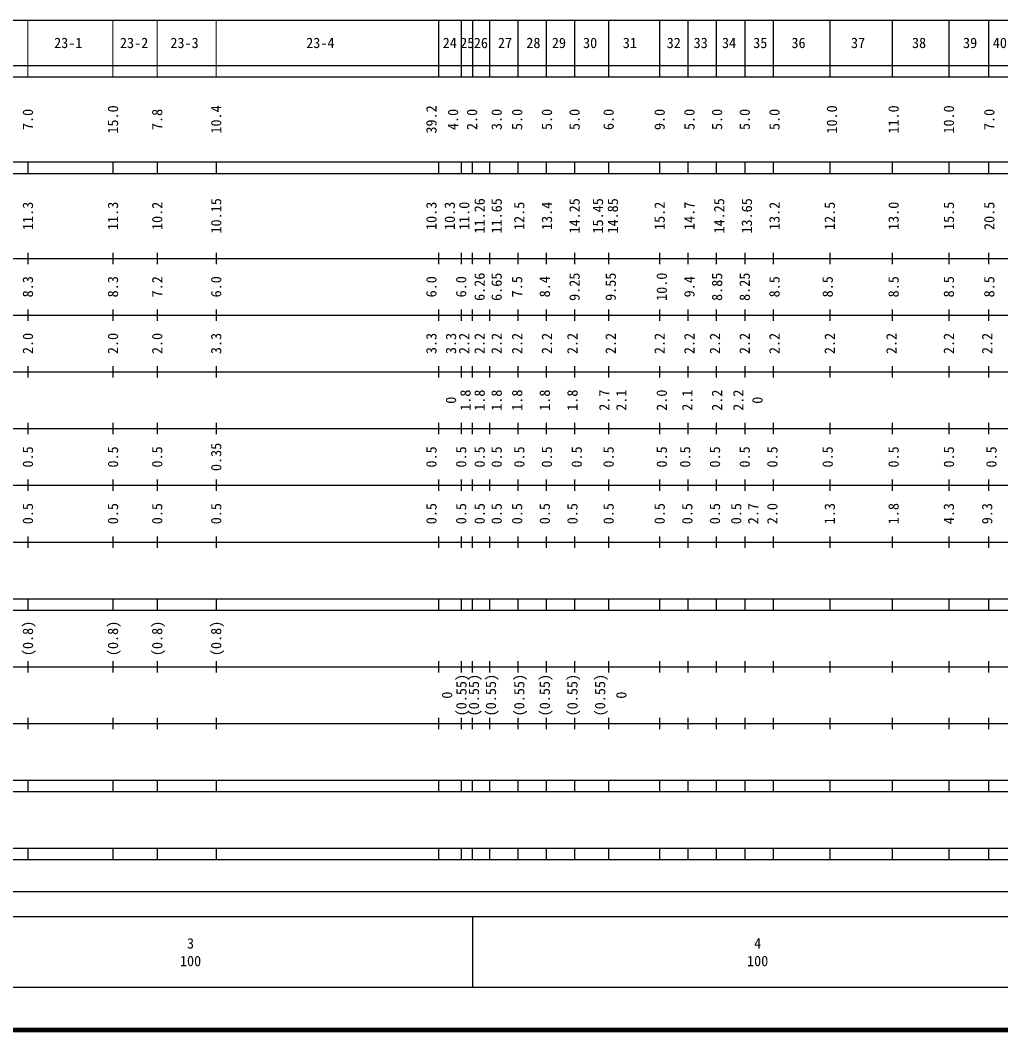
# Model space of a CAD drawing. Units: millimetres on the paper, enlarged 1000 times. Extents: x 40000 to 680000, y 20000 to 380000.
# Drawn here: x 288252 to 461162, y 20000 to 198000 of the extents above; entities that cross this region are included whole.
import ezdxf
from ezdxf.enums import TextEntityAlignment as Align

# ---------------------------------------------------------------- set-up
doc = ezdxf.new("R2010")
doc.units = ezdxf.units.MM
doc.header["$LTSCALE"] = 1000
doc.layers.add('M-TTL', color=2, linetype='Continuous', lineweight=140)
doc.layers.add('M-TTL-BAND', color=7, linetype='Continuous', lineweight=25)
doc.styles.add('ＭＳ ゴシック', font='')
doc.styles.get('ＭＳ ゴシック').set_extended_font_data('MS Gothic')

msp = doc.modelspace()

# ---------------------------------------------------------------- linework, layer by layer
at = {"layer": 'M-TTL'}
msp.add_line((40000, 20000), (680000, 20000), dxfattribs=at)
at = {"layer": 'M-TTL-BAND'}
for p, q in [((68000, 198000), (579000, 198000)), ((362000, 198000), (362000, 188000)), ((366000, 198000), (366000, 188000)), ((368000, 198000), (368000, 188000)), ((371000, 198000), (371000, 188000)), ((376000, 198000), (376000, 188000)), ((381000, 198000), (381000, 188000)), ((386000, 198000), (386000, 188000)), ((392000, 198000), (392000, 188000)), ((401000, 198000), (401000, 188000)), ((406000, 198000), (406000, 188000)), ((411000, 198000), (411000, 188000)), ((416000, 198000), (416000, 188000)), ((421000, 198000), (421000, 188000)), ((431000, 198000), (431000, 188000)), ((442000, 198000), (442000, 188000)), ((452000, 198000), (452000, 188000)), ((459000, 198000), (459000, 188000)), ((40000, 190000), (579000, 190000)), ((40000, 188000), (579000, 188000)), ((40000, 173000), (579000, 173000)), ((289600, 173000), (289600, 171000)), ((304600, 173000), (304600, 171000)), ((312400, 173000), (312400, 171000)), ((322800, 173000), (322800, 171000)), ((362000, 173000), (362000, 171000)), ((366000, 173000), (366000, 171000)), ((368000, 171000), (368000, 173000)), ((371000, 173000), (371000, 171000)), ((376000, 173000), (376000, 171000)), ((381000, 173000), (381000, 171000)), ((386000, 173000), (386000, 171000)), ((392000, 173000), (392000, 171000)), ((401000, 173000), (401000, 171000)), ((406000, 173000), (406000, 171000)), ((411000, 173000), (411000, 171000)), ((416000, 173000), (416000, 171000)), ((421000, 173000), (421000, 171000)), ((431000, 173000), (431000, 171000)), ((442000, 173000), (442000, 171000)), ((452000, 173000), (452000, 171000)), ((459000, 173000), (459000, 171000)), ((40000, 171000), (579000, 171000)), ((289600, 157000), (289600, 155000)), ((304600, 157000), (304600, 155000)), ((312400, 157000), (312400, 155000)), ((322800, 157000), (322800, 155000)), ((362000, 157000), (362000, 155000)), ((366000, 157000), (366000, 155000)), ((368000, 155000), (368000, 157000)), ((371000, 157000), (371000, 155000)), ((376000, 157000), (376000, 155000)), ((381000, 157000), (381000, 155000)), ((386000, 157000), (386000, 155000)), ((392000, 157000), (392000, 155000)), ((401000, 157000), (401000, 155000)), ((406000, 157000), (406000, 155000)), ((411000, 157000), (411000, 155000)), ((416000, 157000), (416000, 155000)), ((421000, 157000), (421000, 155000)), ((431000, 157000), (431000, 155000)), ((442000, 157000), (442000, 155000)), ((452000, 157000), (452000, 155000)), ((459000, 157000), (459000, 155000)), ((40000, 156000), (579000, 156000)), ((46000, 146000), (579000, 146000)), ((289600, 147000), (289600, 145000)), ((304600, 147000), (304600, 145000)), ((312400, 147000), (312400, 145000)), ((322800, 147000), (322800, 145000)), ((362000, 147000), (362000, 145000)), ((366000, 147000), (366000, 145000)), ((368000, 145000), (368000, 147000)), ((371000, 147000), (371000, 145000)), ((376000, 147000), (376000, 145000)), ((381000, 147000), (381000, 145000)), ((386000, 147000), (386000, 145000)), ((392000, 147000), (392000, 145000)), ((401000, 147000), (401000, 145000)), ((406000, 147000), (406000, 145000)), ((411000, 147000), (411000, 145000)), ((416000, 147000), (416000, 145000)), ((421000, 147000), (421000, 145000)), ((431000, 147000), (431000, 145000)), ((442000, 147000), (442000, 145000)), ((452000, 147000), (452000, 145000)), ((459000, 147000), (459000, 145000)), ((52000, 136000), (579000, 136000)), ((289600, 137000), (289600, 135000)), ((304600, 137000), (304600, 135000)), ((312400, 137000), (312400, 135000)), ((322800, 137000), (322800, 135000)), ((362000, 137000), (362000, 135000)), ((366000, 137000), (366000, 135000)), ((368000, 135000), (368000, 137000)), ((371000, 137000), (371000, 135000)), ((376000, 137000), (376000, 135000)), ((381000, 137000), (381000, 135000)), ((386000, 137000), (386000, 135000)), ((392000, 137000), (392000, 135000)), ((401000, 137000), (401000, 135000)), ((406000, 137000), (406000, 135000)), ((411000, 137000), (411000, 135000)), ((416000, 137000), (416000, 135000)), ((421000, 137000), (421000, 135000)), ((431000, 137000), (431000, 135000)), ((442000, 137000), (442000, 135000)), ((452000, 137000), (452000, 135000)), ((459000, 137000), (459000, 135000)), ((289600, 127000), (289600, 125000)), ((304600, 127000), (304600, 125000)), ((312400, 127000), (312400, 125000)), ((322800, 127000), (322800, 125000)), ((362000, 127000), (362000, 125000)), ((366000, 127000), (366000, 125000)), ((368000, 125000), (368000, 127000)), ((371000, 127000), (371000, 125000)), ((376000, 127000), (376000, 125000)), ((381000, 127000), (381000, 125000)), ((386000, 127000), (386000, 125000)), ((392000, 127000), (392000, 125000)), ((401000, 127000), (401000, 125000)), ((406000, 127000), (406000, 125000)), ((411000, 127000), (411000, 125000)), ((416000, 127000), (416000, 125000)), ((421000, 127000), (421000, 125000)), ((431000, 127000), (431000, 125000)), ((442000, 127000), (442000, 125000)), ((452000, 127000), (452000, 125000)), ((459000, 127000), (459000, 125000)), ((46000, 126000), (579000, 126000)), ((52000, 116000), (579000, 116000)), ((289600, 117000), (289600, 115000)), ((304600, 117000), (304600, 115000)), ((312400, 117000), (312400, 115000)), ((322800, 117000), (322800, 115000)), ((362000, 117000), (362000, 115000)), ((366000, 117000), (366000, 115000)), ((368000, 115000), (368000, 117000)), ((371000, 117000), (371000, 115000)), ((376000, 117000), (376000, 115000)), ((381000, 117000), (381000, 115000)), ((386000, 117000), (386000, 115000)), ((392000, 117000), (392000, 115000)), ((401000, 117000), (401000, 115000)), ((406000, 117000), (406000, 115000)), ((411000, 117000), (411000, 115000)), ((416000, 117000), (416000, 115000)), ((421000, 117000), (421000, 115000)), ((431000, 117000), (431000, 115000)), ((442000, 117000), (442000, 115000)), ((452000, 117000), (452000, 115000)), ((459000, 117000), (459000, 115000)), ((289600, 107000), (289600, 105000)), ((304600, 107000), (304600, 105000)), ((312400, 107000), (312400, 105000)), ((322800, 107000), (322800, 105000)), ((362000, 107000), (362000, 105000)), ((366000, 107000), (366000, 105000)), ((368000, 105000), (368000, 107000)), ((371000, 107000), (371000, 105000)), ((376000, 107000), (376000, 105000)), ((381000, 107000), (381000, 105000)), ((386000, 107000), (386000, 105000)), ((392000, 107000), (392000, 105000)), ((401000, 107000), (401000, 105000)), ((406000, 107000), (406000, 105000)), ((411000, 107000), (411000, 105000)), ((416000, 107000), (416000, 105000)), ((421000, 107000), (421000, 105000)), ((431000, 107000), (431000, 105000)), ((442000, 107000), (442000, 105000)), ((452000, 107000), (452000, 105000)), ((459000, 107000), (459000, 105000)), ((46000, 106000), (579000, 106000)), ((40000, 96000), (579000, 96000)), ((289600, 96000), (289600, 94000)), ((304600, 96000), (304600, 94000)), ((312400, 96000), (312400, 94000)), ((322800, 96000), (322800, 94000)), ((362000, 96000), (362000, 94000)), ((366000, 96000), (366000, 94000)), ((368000, 94000), (368000, 96000)), ((371000, 96000), (371000, 94000)), ((376000, 96000), (376000, 94000)), ((381000, 96000), (381000, 94000)), ((386000, 96000), (386000, 94000)), ((392000, 96000), (392000, 94000)), ((401000, 96000), (401000, 94000)), ((406000, 96000), (406000, 94000)), ((411000, 96000), (411000, 94000)), ((416000, 96000), (416000, 94000)), ((421000, 96000), (421000, 94000)), ((431000, 96000), (431000, 94000)), ((442000, 96000), (442000, 94000)), ((452000, 96000), (452000, 94000)), ((459000, 96000), (459000, 94000)), ((40000, 94000), (579000, 94000)), ((49000, 84000), (579000, 84000)), ((289600, 85000), (289600, 83000)), ((304600, 85000), (304600, 83000)), ((312400, 85000), (312400, 83000)), ((322800, 85000), (322800, 83000)), ((362000, 85000), (362000, 83000)), ((366000, 85000), (366000, 83000)), ((368000, 83000), (368000, 85000)), ((371000, 85000), (371000, 83000)), ((376000, 85000), (376000, 83000)), ((381000, 85000), (381000, 83000)), ((386000, 85000), (386000, 83000)), ((392000, 85000), (392000, 83000)), ((401000, 85000), (401000, 83000)), ((406000, 85000), (406000, 83000)), ((411000, 85000), (411000, 83000)), ((416000, 85000), (416000, 83000)), ((421000, 85000), (421000, 83000)), ((431000, 85000), (431000, 83000)), ((442000, 85000), (442000, 83000)), ((452000, 85000), (452000, 83000)), ((459000, 85000), (459000, 83000)), ((289600, 75000), (289600, 73000)), ((304600, 75000), (304600, 73000)), ((312400, 75000), (312400, 73000)), ((322800, 75000), (322800, 73000)), ((362000, 75000), (362000, 73000)), ((366000, 75000), (366000, 73000)), ((368000, 73000), (368000, 75000)), ((371000, 75000), (371000, 73000)), ((376000, 75000), (376000, 73000)), ((381000, 75000), (381000, 73000)), ((386000, 75000), (386000, 73000)), ((392000, 75000), (392000, 73000)), ((401000, 75000), (401000, 73000)), ((406000, 75000), (406000, 73000)), ((411000, 75000), (411000, 73000)), ((416000, 75000), (416000, 73000)), ((421000, 75000), (421000, 73000)), ((431000, 75000), (431000, 73000)), ((442000, 75000), (442000, 73000)), ((452000, 75000), (452000, 73000)), ((459000, 75000), (459000, 73000)), ((40000, 74000), (579000, 74000)), ((40000, 64000), (579000, 64000)), ((289600, 64000), (289600, 62000)), ((304600, 64000), (304600, 62000)), ((312400, 64000), (312400, 62000)), ((322800, 64000), (322800, 62000)), ((362000, 64000), (362000, 62000)), ((366000, 64000), (366000, 62000)), ((368000, 62000), (368000, 64000)), ((371000, 64000), (371000, 62000)), ((376000, 64000), (376000, 62000)), ((381000, 64000), (381000, 62000)), ((386000, 64000), (386000, 62000)), ((392000, 64000), (392000, 62000)), ((401000, 64000), (401000, 62000)), ((406000, 64000), (406000, 62000)), ((411000, 64000), (411000, 62000)), ((416000, 64000), (416000, 62000)), ((421000, 64000), (421000, 62000)), ((431000, 64000), (431000, 62000)), ((442000, 64000), (442000, 62000)), ((452000, 64000), (452000, 62000)), ((459000, 64000), (459000, 62000)), ((40000, 62000), (579000, 62000)), ((40000, 52000), (579000, 52000)), ((289600, 52000), (289600, 50000)), ((304600, 52000), (304600, 50000)), ((312400, 52000), (312400, 50000)), ((322800, 52000), (322800, 50000)), ((362000, 52000), (362000, 50000)), ((366000, 52000), (366000, 50000)), ((368000, 50000), (368000, 52000)), ((371000, 52000), (371000, 50000)), ((376000, 52000), (376000, 50000)), ((381000, 52000), (381000, 50000)), ((386000, 52000), (386000, 50000)), ((392000, 52000), (392000, 50000)), ((401000, 52000), (401000, 50000)), ((406000, 52000), (406000, 50000)), ((411000, 52000), (411000, 50000)), ((416000, 52000), (416000, 50000)), ((421000, 52000), (421000, 50000)), ((431000, 52000), (431000, 50000)), ((442000, 52000), (442000, 50000)), ((452000, 52000), (452000, 50000)), ((459000, 52000), (459000, 50000)), ((40000, 50000), (579000, 50000)), ((70805, 44406), (565903, 44406)), ((40000, 40000), (579000, 40000)), ((368000, 40000), (368000, 27500)), ((68000, 27500), (579000, 27500))]:
    msp.add_line(p, q, dxfattribs=at)
at = {"layer": 'M-TTL-BAND', "lineweight": 13}
for p, q in [((289600, 188000), (289600, 198000)), ((304600, 188000), (304600, 198000)), ((312400, 188000), (312400, 198000)), ((322800, 188000), (322800, 198000))]:
    msp.add_line(p, q, dxfattribs=at)

# ---------------------------------------------------------------- texts
at = {"layer": 'M-TTL-BAND', "style": 'ＭＳ ゴシック'}
for s, p in [('23-1', (296734, 194000)), ('23-2', (308339, 194000)), ('23-3', (317228, 194000)), ('23-4', (341179, 194000)), ('24', (363995, 194000)), ('25', (367082, 194000)), ('26', (369484, 193990)), ('27', (373745, 194000)), ('28', (378746, 194000)), ('29', (383246, 194000)), ('30', (388746, 194000)), ('31', (395746, 194000)), ('32', (403496, 194000)), ('33', (408247, 194000)), ('34', (413247, 194000)), ('35', (418747, 194000)), ('36', (425497, 194000)), ('37', (435998, 194000)), ('38', (446748, 194000)), ('39', (455748, 194000)), ('40-0', (462241, 194000)), ('3', (318288, 35238)), ('4', (418288, 35238)), ('100', (318288, 32131)), ('100', (418288, 32131))]:
    msp.add_text(s, height=1833, dxfattribs=at).set_placement(p, align=Align.MIDDLE_CENTER)
for s, p in [('7.0', (289600, 180500)), ('15.0', (304600, 180500)), ('7.8', (312400, 180500)), ('10.4', (322800, 180500)), ('39.2', (360750, 180500)), ('4.0', (364569, 180500)), ('2.0', (367917, 180500)), ('3.0', (372250, 180500)), ('5.0', (375865, 180500)), ('5.0', (381115, 180500)), ('5.0', (385991, 180500)), ('6.0', (391991, 180500)), ('9.0', (400991, 180500)), ('5.0', (406241, 180500)), ('5.0', (411117, 180500)), ('5.0', (415992, 180500)), ('5.0', (421242, 180500)), ('10.0', (431367, 180500)), ('11.0', (442243, 180500)), ('10.0', (451993, 180500)), ('7.0', (459118, 180500)), ('11.3', (289600, 163500)), ('11.3', (304600, 163500)), ('10.2', (312400, 163500)), ('10.15', (322800, 163500)), ('10.3', (360750, 163500)), ('10.3', (363986, 163500)), ('11.0', (366537, 163500)), ('11.26', (369250, 163500)), ('11.65', (372250, 163500)), ('12.5', (376240, 163500)), ('13.4', (381115, 163500)), ('14.25', (385991, 163500)), ('15.45', (390116, 163500)), ('14.85', (392741, 163500)), ('15.2', (400991, 163500)), ('14.7', (406241, 163500)), ('14.25', (411492, 163500)), ('13.65', (416367, 163500)), ('13.2', (421242, 163500)), ('12.5', (430992, 163500)), ('13.0', (442243, 163500)), ('15.5', (451993, 163500)), ('20.5', (459118, 163500)), ('6.26', (369250, 151000)), ('6.65', (372250, 151000)), ('9.25', (385991, 151000)), ('9.55', (392366, 151000)), ('10.0', (401366, 151000)), ('8.85', (411117, 151000)), ('8.25', (415992, 151000)), ('8.3', (289600, 151000)), ('8.3', (304600, 151000)), ('7.2', (312400, 151000)), ('6.0', (322800, 151000)), ('6.0', (360750, 151000)), ('6.0', (366000, 151000)), ('7.5', (375865, 151000)), ('8.4', (380740, 151000)), ('9.4', (406241, 151000)), ('8.5', (421242, 151000)), ('8.5', (430617, 151000)), ('8.5', (442243, 151000)), ('8.5', (451993, 151000)), ('8.5', (459118, 151000)), ('2.0', (289600, 141000)), ('2.0', (304600, 141000)), ('2.0', (312400, 141000)), ('3.3', (322800, 141000)), ('3.3', (360750, 141000)), ('3.3', (364202, 141000)), ('2.2', (366520, 141000)), ('2.2', (369250, 141000)), ('2.2', (372250, 141000)), ('2.2', (375865, 141000)), ('2.2', (381115, 141000)), ('2.2', (385616, 141000)), ('2.2', (392366, 141000)), ('2.2', (400991, 141000)), ('2.2', (406241, 141000)), ('2.2', (410742, 141000)), ('2.2', (415992, 141000)), ('2.2', (421242, 141000)), ('2.2', (430992, 141000)), ('2.2', (441868, 141000)), ('2.2', (451993, 141000)), ('2.2', (458743, 141000)), ('1.8', (366757, 131000)), ('1.8', (369250, 131000)), ('1.8', (372250, 131000)), ('1.8', (375865, 131000)), ('1.8', (380740, 131000)), ('1.8', (385616, 131000)), ('2.7', (391241, 131000)), ('2.1', (394241, 131000)), ('2.0', (401366, 131000)), ('2.1', (405866, 131000)), ('2.2', (411117, 131000)), ('2.2', (414867, 131000)), ('0', (364202, 131000)), ('0', (418242, 131000)), ('0.35', (322800, 121000)), ('0.5', (289600, 121000)), ('0.5', (304600, 121000)), ('0.5', (312400, 121000)), ('0.5', (360750, 121000)), ('0.5', (366000, 121000)), ('0.5', (369250, 121000)), ('0.5', (372250, 121000)), ('0.5', (376240, 121000)), ('0.5', (381115, 121000)), ('0.5', (386366, 121000)), ('0.5', (391991, 121000)), ('0.5', (401366, 121000)), ('0.5', (405491, 121000)), ('0.5', (410742, 121000)), ('0.5', (415992, 121000)), ('0.5', (420867, 121000)), ('0.5', (430617, 121000)), ('0.5', (442243, 121000)), ('0.5', (451993, 121000)), ('0.5', (459493, 121000)), ('0.5', (289600, 111000)), ('0.5', (304600, 111000)), ('0.5', (312400, 111000)), ('0.5', (322800, 111000)), ('0.5', (360750, 111000)), ('0.5', (366000, 111000)), ('0.5', (369250, 111000)), ('0.5', (372250, 111000)), ('0.5', (375865, 111000)), ('0.5', (380740, 111000)), ('0.5', (385616, 111000)), ('0.5', (391991, 111000)), ('0.5', (400991, 111000)), ('0.5', (405866, 111000)), ('0.5', (410742, 111000)), ('0.5', (414492, 111000)), ('2.7', (417492, 111000)), ('2.0', (420867, 111000)), ('1.3', (430992, 111000)), ('1.8', (442243, 111000)), ('4.3', (451993, 111000)), ('9.3', (458743, 111000)), ('(0.8)', (289600, 89000)), ('(0.8)', (304600, 89000)), ('(0.8)', (312400, 89000)), ('(0.8)', (322800, 89000)), ('(0.55)', (366032, 79000)), ('(0.55)', (368240, 79000)), ('(0.55)', (371240, 79000)), ('(0.55)', (376240, 79000)), ('(0.55)', (380740, 79000)), ('(0.55)', (385616, 79000)), ('(0.55)', (390491, 79000)), ('0', (363514, 79000)), ('0', (394241, 79000))]:
    msp.add_text(s, height=1833, rotation=90, dxfattribs=at).set_placement(p, align=Align.MIDDLE_CENTER)

doc.saveas('drawing.dxf')
